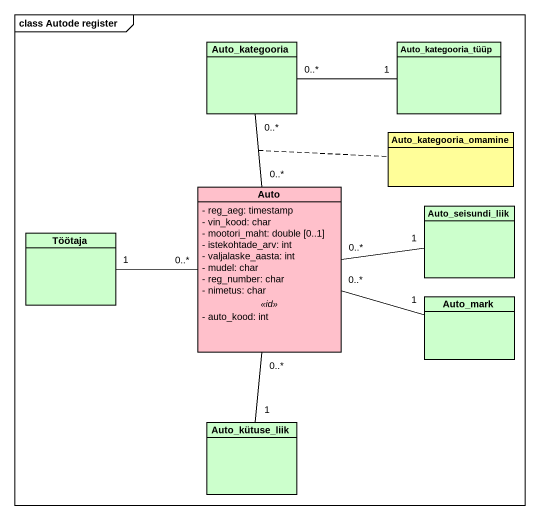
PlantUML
@startuml
mainframe class Autode register
hide circle
hide empty members
skinparam classAttributeIconSize 0
class Auto_kategooria #CCFFCC
class Auto_kategooria_tüüp #CCFFCC
class Auto_kategooria_omamine #FFFE99
class Auto #FFC0CB {
  - reg_aeg: timestamp
  - vin_kood: char
  - mootori_maht: double [0..1]
  - istekohtade_arv: int
  - valjalaske_aasta: int
  - mudel: char
  - reg_number: char
  - nimetus: char
  .. <<id>> ..
  - auto_kood: int
}
class Töötaja #CCFFCC
class Auto_seisundi_liik #CCFFCC
class Auto_mark #CCFFCC
class Auto_kütuse_liik #CCFFCC
Auto_kategooria_tüüp "1" -left- "0..*" Auto_kategooria
Auto "0..*" -up- "0..*" Auto_kategooria
(Auto, Auto_kategooria) .. Auto_kategooria_omamine
Auto "0..*" -right- "1" Auto_seisundi_liik
Auto "0..*" -right- "1" Auto_mark
Töötaja "1" -right- "0..*" Auto
Auto_kütuse_liik "1" -up- "0..*" Auto
@enduml
